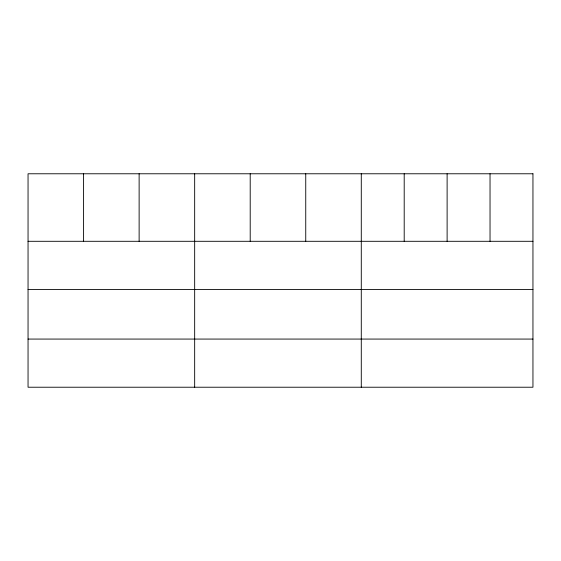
<?xml version="1.0" encoding="UTF-8"?>
<svg xmlns="http://www.w3.org/2000/svg" width="561" height="561" viewBox="0 0 561 561"><rect width="100%" height="100%" fill="white"/><g stroke="black" fill="none" stroke-linecap="round" stroke-linejoin="round"><path stroke-width="0.84" d="M28.05 241.3L532.95 241.3M28.05 289.455L532.95 289.455M28.05 339.068L532.95 339.068M490.034 173.777L490.034 241.3M447.117 173.777L447.117 241.3M404.201 173.777L404.201 241.3M361.284 173.777L361.284 387.223M305.745 173.777L305.745 241.3M250.206 173.777L250.206 241.3M194.667 173.777L194.667 387.223M139.128 173.777L139.128 241.3M83.589 173.777L83.589 241.3M532.95 173.777L28.05 173.777L28.05 387.223L532.95 387.223L532.95 173.777"/></g></svg>
